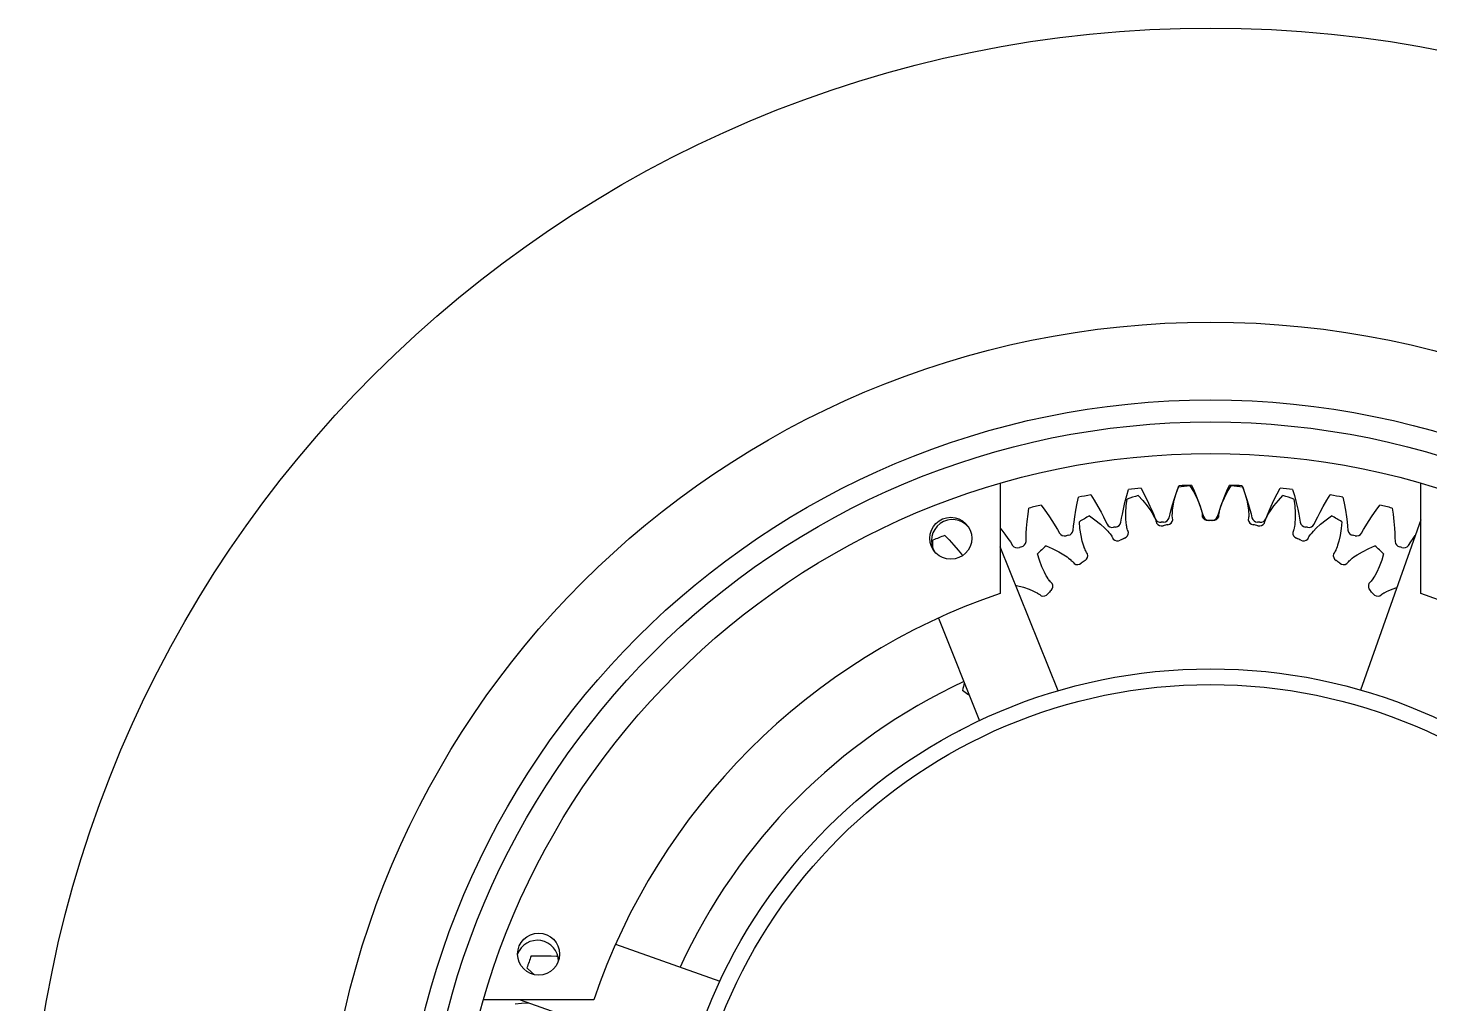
# Model space of a CAD drawing. Extents: x -3282 to 4846, y -1718 to 1845.
# Drawn here: x -1268.1 to -1001.3, y -1454.1 to -1268.3 of the extents above; entities that cross this region are included whole.
import ezdxf

# ---------------------------------------------------------------- set-up
doc = ezdxf.new("R2010")
doc.units = 0
doc.layers.get('0').update_dxf_attribs({"linetype": 'CONTINUOUS'})

msp = doc.modelspace()

# ---------------------------------------------------------------- linework, layer by layer
at = {"color": 1}
for p, q in [((-1083.093608, -1354.95305), (-1083.093608, -1375.910691)), ((-1003.093608, -1375.910691), (-1003.093608, -1354.95305)), ((-1068.4909, -1358.754484), (-1068.243023, -1357.592706)), ((-1065.869325, -1357.174159), (-1065.239045, -1358.181095)), ((-1059.389247, -1358.630989), (-1059.044876, -1357.310561)), ((-1059.044876, -1357.310561), (-1058.716561, -1356.168903)), ((-1056.87256, -1357.298949), (-1055.99391, -1358.233989)), ((-1056.319449, -1355.916957), (-1055.760944, -1356.965406)), ((-1055.760944, -1356.965406), (-1055.149579, -1358.185353)), ((-1049.993186, -1358.188295), (-1049.631231, -1356.88156)), ((-1049.95678, -1357.822266), (-1049.521138, -1356.529076)), ((-1049.631231, -1356.88156), (-1049.208859, -1355.669978)), ((-1049.521138, -1356.529076), (-1049.113985, -1355.413102)), ((-1047.011065, -1355.438981), (-1046.34602, -1356.53627)), ((-1046.705138, -1355.328983), (-1046.22113, -1356.413837)), ((-1046.34602, -1356.53627), (-1045.72029, -1357.739196)), ((-1046.22113, -1356.413837), (-1045.696353, -1357.67346)), ((-1045.72029, -1357.739196), (-1045.272593, -1358.777155)), ((-1045.696353, -1357.67346), (-1045.240651, -1358.857788)), ((-1040.946564, -1358.857785), (-1040.490875, -1357.673488)), ((-1040.914623, -1358.777155), (-1040.466926, -1357.739196)), ((-1040.490875, -1357.673488), (-1039.966087, -1356.413837)), ((-1040.466926, -1357.739196), (-1039.841196, -1356.53627)), ((-1039.966087, -1356.413837), (-1039.482079, -1355.328983)), ((-1039.841196, -1356.53627), (-1039.176151, -1355.43898)), ((-1037.073231, -1355.413102), (-1036.666078, -1356.529076)), ((-1036.978357, -1355.669979), (-1036.555985, -1356.88156)), ((-1036.666078, -1356.529076), (-1036.230446, -1357.822237)), ((-1036.555985, -1356.88156), (-1036.194031, -1358.188295)), ((-1031.037651, -1358.185381), (-1030.426272, -1356.965406)), ((-1030.426272, -1356.965406), (-1029.867767, -1355.916957)), ((-1030.193306, -1358.233989), (-1029.314655, -1357.298948)), ((-1027.470656, -1356.168903), (-1027.14234, -1357.310561)), ((-1027.14234, -1357.310561), (-1026.797976, -1358.63096)), ((-1020.948171, -1358.181095), (-1020.317891, -1357.174159)), ((-1017.944193, -1357.592706), (-1017.696316, -1358.754484)), ((-1077.813192, -1360.853812), (-1077.64696, -1359.677572)), ((-1075.308241, -1359.094464), (-1074.609256, -1360.054981)), ((-1074.609256, -1360.054981), (-1073.834056, -1361.17797)), ((-1068.941827, -1361.348879), (-1068.742325, -1360.095719)), ((-1068.742325, -1360.095719), (-1068.4909, -1358.754484)), ((-1065.239045, -1358.181095), (-1064.54407, -1359.355424)), ((-1064.54407, -1359.355424), (-1063.927976, -1360.464805)), ((-1059.870441, -1360.814775), (-1059.67568, -1359.86718)), ((-1059.67568, -1359.86718), (-1059.389247, -1358.630989)), ((-1059.2179, -1360.608201), (-1059.135541, -1359.254767)), ((-1059.135541, -1359.254767), (-1058.9743, -1357.981844)), ((-1055.99391, -1358.233989), (-1055.131751, -1359.280531)), ((-1055.149579, -1358.185353), (-1054.612372, -1359.335009)), ((-1055.131751, -1359.280531), (-1054.478033, -1360.202727)), ((-1054.612372, -1359.335009), (-1054.224853, -1360.2214)), ((-1054.478033, -1360.202727), (-1054.080101, -1360.85092)), ((-1054.224854, -1360.221398), (-1053.910831, -1360.983842)), ((-1050.793988, -1360.765892), (-1050.589133, -1359.967164)), ((-1050.589134, -1359.967166), (-1050.328747, -1359.035465)), ((-1050.347901, -1360.451367), (-1050.315181, -1360.05066)), ((-1050.328747, -1359.035465), (-1049.95678, -1357.822266)), ((-1050.315181, -1360.050664), (-1050.215296, -1359.296654)), ((-1050.215296, -1359.296654), (-1049.993186, -1358.188295)), ((-1045.272593, -1358.777155), (-1045.018123, -1359.493918)), ((-1045.240651, -1358.857788), (-1044.915906, -1359.769053)), ((-1045.018123, -1359.493919), (-1044.925057, -1359.800578)), ((-1044.925057, -1359.800578), (-1044.827068, -1360.167381)), ((-1044.915907, -1359.76905), (-1044.655835, -1360.551543)), ((-1044.827068, -1360.167381), (-1044.824856, -1360.176413)), ((-1044.824856, -1360.176413), (-1044.774091, -1360.397428)), ((-1044.774091, -1360.397428), (-1044.758952, -1360.469853)), ((-1041.531381, -1360.551543), (-1041.271309, -1359.76905)), ((-1041.455216, -1360.610022), (-1041.413124, -1360.397423)), ((-1041.413124, -1360.397423), (-1041.390654, -1360.296023)), ((-1041.390654, -1360.296023), (-1041.362361, -1360.176415)), ((-1041.362361, -1360.176415), (-1041.304206, -1359.950993)), ((-1041.304206, -1359.950993), (-1041.284409, -1359.879064)), ((-1041.284409, -1359.879064), (-1041.169092, -1359.493917)), ((-1041.27131, -1359.769053), (-1040.946564, -1358.857785)), ((-1041.169094, -1359.493921), (-1040.914623, -1358.777155)), ((-1036.230446, -1357.822237), (-1035.858469, -1359.035468)), ((-1036.194031, -1358.188295), (-1035.971921, -1359.296654)), ((-1035.971921, -1359.296654), (-1035.872035, -1360.050662)), ((-1035.872035, -1360.050662), (-1035.844761, -1360.36997)), ((-1035.858469, -1359.035468), (-1035.598082, -1359.967166)), ((-1035.844761, -1360.36997), (-1035.825175, -1360.74913)), ((-1035.598083, -1359.967164), (-1035.393228, -1360.765892)), ((-1032.276385, -1360.983843), (-1031.962363, -1360.221398)), ((-1032.107117, -1360.850922), (-1031.709183, -1360.202727)), ((-1031.962364, -1360.2214), (-1031.574842, -1359.335005)), ((-1031.709183, -1360.202727), (-1031.055465, -1359.280531)), ((-1031.574842, -1359.335005), (-1031.037651, -1358.185381)), ((-1031.055465, -1359.280531), (-1030.193306, -1358.233989)), ((-1027.212916, -1357.981846), (-1027.051675, -1359.254767)), ((-1027.051675, -1359.254767), (-1026.969316, -1360.608201)), ((-1026.797976, -1358.63096), (-1026.511536, -1359.867184)), ((-1026.511536, -1359.867184), (-1026.316775, -1360.814776)), ((-1022.259239, -1360.464802), (-1021.643162, -1359.35545)), ((-1021.643162, -1359.35545), (-1020.948171, -1358.181095)), ((-1017.696316, -1358.754484), (-1017.444897, -1360.095688)), ((-1017.444897, -1360.095688), (-1017.245389, -1361.348882)), ((-1012.353177, -1361.177996), (-1011.577961, -1360.054981)), ((-1011.577961, -1360.054981), (-1010.878975, -1359.094464)), ((-1008.540257, -1359.677572), (-1008.374025, -1360.853812)), ((-1078.082044, -1363.473341), (-1077.970444, -1362.209317)), ((-1077.970444, -1362.209317), (-1077.813192, -1360.853812)), ((-1073.834056, -1361.17797), (-1073.142077, -1362.241673)), ((-1073.142077, -1362.241673), (-1072.634966, -1363.065506)), ((-1072.634967, -1363.065504), (-1072.217889, -1363.776825)), ((-1069.161712, -1363.127215), (-1069.070012, -1362.307749)), ((-1069.070013, -1362.307751), (-1068.941827, -1361.348879)), ((-1067.938742, -1363.55217), (-1068.04568, -1362.273541)), ((-1066.13185, -1361.168592), (-1065.077994, -1361.900517)), ((-1065.077994, -1361.900517), (-1064.017087, -1362.744937)), ((-1064.017087, -1362.744937), (-1063.185919, -1363.511065)), ((-1063.927976, -1360.464805), (-1063.479569, -1361.322005)), ((-1063.47957, -1361.322003), (-1063.113127, -1362.060685)), ((-1063.113127, -1362.060685), (-1062.78439, -1362.758816)), ((-1060.142652, -1362.387549), (-1060.01908, -1361.625846)), ((-1060.01908, -1361.625846), (-1059.87044, -1360.814773)), ((-1059.204716, -1361.738519), (-1059.2179, -1360.608201)), ((-1059.145651, -1362.49682), (-1059.204716, -1361.738519)), ((-1059.094345, -1362.895569), (-1059.145652, -1362.496816)), ((-1059.083175, -1362.969331), (-1059.094345, -1362.895569)), ((-1059.044614, -1363.198918), (-1059.083175, -1362.969331)), ((-1054.080101, -1360.85092), (-1053.92531, -1361.131529)), ((-1053.92531, -1361.131529), (-1053.753199, -1361.469943)), ((-1053.910831, -1360.983842), (-1053.631594, -1361.703204)), ((-1053.753199, -1361.469943), (-1053.749158, -1361.478318)), ((-1053.749158, -1361.478318), (-1053.653551, -1361.683948)), ((-1053.653551, -1361.683948), (-1053.623684, -1361.751644)), ((-1053.623684, -1361.751644), (-1053.531588, -1361.974949)), ((-1053.531588, -1361.974949), (-1053.47177, -1362.138103)), ((-1053.47177, -1362.138103), (-1053.445592, -1362.218017)), ((-1053.445594, -1362.21801), (-1053.358169, -1362.555508)), ((-1050.970394, -1361.51712), (-1050.793988, -1360.765892)), ((-1050.36603, -1360.985159), (-1050.365133, -1360.881304)), ((-1050.363, -1361.201864), (-1050.36603, -1360.985159)), ((-1050.365133, -1360.881304), (-1050.362326, -1360.758427)), ((-1050.362673, -1361.212165), (-1050.363, -1361.201864)), ((-1050.34986, -1361.444731), (-1050.362673, -1361.212165)), ((-1050.362326, -1360.758427), (-1050.35231, -1360.525839)), ((-1050.35231, -1360.525839), (-1050.347901, -1360.451367)), ((-1050.338786, -1361.557638), (-1050.34986, -1361.444731)), ((-1050.28138, -1361.901516), (-1050.338786, -1361.557638)), ((-1044.758952, -1360.469853), (-1044.715295, -1360.707427)), ((-1044.715295, -1360.707427), (-1044.690706, -1360.879453)), ((-1044.690706, -1360.879453), (-1044.681716, -1360.963063)), ((-1044.681716, -1360.963056), (-1044.666371, -1361.311355)), ((-1044.655835, -1360.551543), (-1044.427458, -1361.28863)), ((-1041.75976, -1361.288636), (-1041.531381, -1360.551543)), ((-1041.520845, -1361.311355), (-1041.5055, -1360.963056)), ((-1041.5055, -1360.963056), (-1041.492857, -1360.850314)), ((-1041.492857, -1360.850314), (-1041.457037, -1360.620166)), ((-1041.457037, -1360.620166), (-1041.455216, -1360.610022)), ((-1035.84843, -1361.557638), (-1035.905836, -1361.901516)), ((-1035.839842, -1361.473992), (-1035.848431, -1361.557645)), ((-1035.828127, -1361.300613), (-1035.839842, -1361.473992)), ((-1035.821436, -1361.059155), (-1035.828127, -1361.300613)), ((-1035.825175, -1360.74913), (-1035.82489, -1360.758425)), ((-1035.82489, -1360.758425), (-1035.821186, -1360.985164)), ((-1035.821186, -1360.985164), (-1035.821436, -1361.059155)), ((-1035.393228, -1360.765892), (-1035.216824, -1361.517115)), ((-1032.829047, -1362.555508), (-1032.741622, -1362.21801)), ((-1032.741622, -1362.21801), (-1032.705815, -1362.11036)), ((-1032.705815, -1362.11036), (-1032.622928, -1361.892689)), ((-1032.622928, -1361.892689), (-1032.619037, -1361.883146)), ((-1032.619037, -1361.883146), (-1032.533663, -1361.683944)), ((-1032.555625, -1361.703209), (-1032.276385, -1360.983843)), ((-1032.533663, -1361.683944), (-1032.490602, -1361.589432)), ((-1032.490602, -1361.589432), (-1032.438059, -1361.47832)), ((-1032.438059, -1361.47832), (-1032.334307, -1361.269915)), ((-1032.334307, -1361.269915), (-1032.299988, -1361.203674)), ((-1032.299988, -1361.203674), (-1032.107115, -1360.850919)), ((-1027.081274, -1362.814819), (-1027.140948, -1363.189765)), ((-1027.041565, -1362.496818), (-1027.081274, -1362.814819)), ((-1026.9825, -1361.738519), (-1027.041565, -1362.496817)), ((-1026.969316, -1360.608201), (-1026.9825, -1361.738519)), ((-1026.316776, -1360.814773), (-1026.168137, -1361.625845)), ((-1026.168137, -1361.625845), (-1026.044565, -1362.387544)), ((-1023.402829, -1362.758821), (-1023.07409, -1362.060686)), ((-1023.07409, -1362.060686), (-1022.707647, -1361.322003)), ((-1023.001297, -1363.511065), (-1022.170129, -1362.744937)), ((-1022.707648, -1361.322005), (-1022.259239, -1360.464802)), ((-1022.170129, -1362.744937), (-1021.109222, -1361.900517)), ((-1021.109222, -1361.900517), (-1020.055365, -1361.168591)), ((-1018.141536, -1362.273542), (-1018.248475, -1363.55217)), ((-1017.245389, -1361.348882), (-1017.117204, -1362.307752)), ((-1017.117204, -1362.307749), (-1017.025504, -1363.127214)), ((-1003.093608, -1361.897527), (-1014.575423, -1394.355709)), ((-1013.969327, -1363.776825), (-1013.552249, -1363.065504)), ((-1013.55225, -1363.065506), (-1013.045138, -1362.24167)), ((-1013.045138, -1362.24167), (-1012.353177, -1361.177996)), ((-1008.374025, -1360.853812), (-1008.216776, -1362.209287)), ((-1008.216776, -1362.209287), (-1008.105172, -1363.473345)), ((-1093.670011, -1364.883777), (-1092.844151, -1365.737667)), ((-1092.844151, -1365.737667), (-1091.920205, -1366.74184)), ((-1083.093608, -1363.494724), (-1082.974278, -1363.644114)), ((-1082.974278, -1363.644114), (-1082.209784, -1364.656955)), ((-1082.209784, -1364.656955), (-1081.646441, -1365.443407)), ((-1081.646443, -1365.443405), (-1081.180761, -1366.1239)), ((-1078.193705, -1366.034172), (-1078.177343, -1365.262684)), ((-1078.177343, -1365.262684), (-1078.14303, -1364.438818)), ((-1078.14303, -1364.43882), (-1078.082044, -1363.473341)), ((-1072.217889, -1363.776825), (-1071.841254, -1364.450323)), ((-1069.23185, -1363.895682), (-1069.161712, -1363.127215)), ((-1067.737906, -1364.893153), (-1067.938742, -1363.55217)), ((-1067.490003, -1365.99603), (-1067.737906, -1364.893153)), ((-1063.185919, -1363.511065), (-1062.661916, -1364.062359)), ((-1062.661916, -1364.062359), (-1062.452165, -1364.304653)), ((-1062.452165, -1364.304653), (-1062.213456, -1364.599888)), ((-1062.213456, -1364.599888), (-1062.207762, -1364.60724)), ((-1062.207762, -1364.60724), (-1062.071491, -1364.788499)), ((-1062.071491, -1364.788499), (-1062.028202, -1364.848505)), ((-1062.028202, -1364.848505), (-1061.891691, -1365.047783)), ((-1061.891691, -1365.047783), (-1061.799258, -1365.194935)), ((-1061.799258, -1365.194935), (-1061.757037, -1365.26766)), ((-1061.757041, -1365.267654), (-1061.601356, -1365.579599)), ((-1059.021812, -1363.319693), (-1059.044614, -1363.198918)), ((-1059.001097, -1363.421466), (-1059.021812, -1363.319693)), ((-1058.953078, -1363.632805), (-1059.001097, -1363.421466)), ((-1058.950616, -1363.642813), (-1058.953078, -1363.632805)), ((-1058.88973, -1363.867633), (-1058.950616, -1363.642813)), ((-1058.855423, -1363.97577), (-1058.88973, -1363.867633)), ((-1058.727775, -1364.300199), (-1058.855423, -1363.97577)), ((-1027.331794, -1363.97577), (-1027.459441, -1364.300199)), ((-1027.306002, -1363.895738), (-1027.331796, -1363.975777)), ((-1027.258496, -1363.728583), (-1027.306002, -1363.895738)), ((-1027.201748, -1363.493793), (-1027.258496, -1363.728583)), ((-1027.18612, -1363.421471), (-1027.201748, -1363.493793)), ((-1027.142602, -1363.198916), (-1027.18612, -1363.421471)), ((-1027.140948, -1363.189765), (-1027.142602, -1363.198916)), ((-1024.58586, -1365.579599), (-1024.430176, -1365.267654)), ((-1024.430176, -1365.267654), (-1024.37277, -1365.169801)), ((-1024.37277, -1365.169801), (-1024.246437, -1364.97412)), ((-1024.246437, -1364.97412), (-1024.240647, -1364.965594)), ((-1024.240647, -1364.965594), (-1024.115723, -1364.788495)), ((-1024.115723, -1364.788495), (-1024.053952, -1364.705001)), ((-1024.053952, -1364.705001), (-1023.979456, -1364.607242)), ((-1023.979456, -1364.607242), (-1023.834641, -1364.424962)), ((-1023.834641, -1364.424962), (-1023.7873, -1364.367304)), ((-1023.7873, -1364.367304), (-1023.525299, -1364.062358)), ((-1023.525302, -1364.062361), (-1023.001297, -1363.511065)), ((-1018.44931, -1364.893153), (-1018.697213, -1365.99603)), ((-1018.248475, -1363.55217), (-1018.44931, -1364.893153)), ((-1017.025504, -1363.127214), (-1016.955367, -1363.895677)), ((-1014.345965, -1364.450328), (-1013.969327, -1363.776825)), ((-1008.105172, -1363.473345), (-1008.044186, -1364.43882)), ((-1008.044186, -1364.438818), (-1008.009873, -1365.262683)), ((-1008.009873, -1365.262683), (-1007.993512, -1366.034167)), ((-1005.006455, -1366.1239), (-1004.540774, -1365.443405)), ((-1004.540775, -1365.443407), (-1004.159788, -1364.911532)), ((-1095.90573, -1366.974625), (-1095.904817, -1365.786698)), ((-1095.895518, -1367.397734), (-1095.90573, -1366.974625)), ((-1091.920205, -1366.74184), (-1091.086921, -1367.698886)), ((-1091.086921, -1367.698886), (-1090.470091, -1368.444125)), ((-1072.086689, -1394.499767), (-1083.093608, -1367.081241)), ((-1081.180761, -1366.1239), (-1080.758062, -1366.769485)), ((-1075.656091, -1369.585954), (-1076.026534, -1368.357499)), ((-1074.384257, -1366.878788), (-1073.201255, -1367.37561)), ((-1073.201255, -1367.37561), (-1071.987967, -1367.981003)), ((-1071.987967, -1367.981003), (-1071.015675, -1368.55758)), ((-1067.27457, -1366.725479), (-1067.490003, -1365.99603)), ((-1067.141481, -1367.104847), (-1067.274571, -1366.725475)), ((-1067.115218, -1367.174675), (-1067.141481, -1367.104847)), ((-1067.029766, -1367.391228), (-1067.115218, -1367.174675)), ((-1066.982352, -1367.504623), (-1067.029766, -1367.391228)), ((-1066.94093, -1367.599865), (-1066.982352, -1367.504623)), ((-1066.85002, -1367.796602), (-1066.94093, -1367.599865)), ((-1066.845531, -1367.805879), (-1066.85002, -1367.796602)), ((-1066.739233, -1368.013127), (-1066.845531, -1367.805879)), ((-1066.683193, -1368.111769), (-1066.739233, -1368.013127)), ((-1066.490882, -1368.402569), (-1066.683193, -1368.111769)), ((-1019.504024, -1368.111769), (-1019.696334, -1368.402569)), ((-1019.462156, -1368.038848), (-1019.504027, -1368.111775)), ((-1019.380935, -1367.885223), (-1019.462156, -1368.038848)), ((-1019.276611, -1367.667362), (-1019.380935, -1367.885223)), ((-1019.246288, -1367.599869), (-1019.276611, -1367.667362)), ((-1019.157449, -1367.391226), (-1019.246288, -1367.599869)), ((-1019.153929, -1367.382619), (-1019.157449, -1367.391226)), ((-1019.017603, -1367.028273), (-1019.153929, -1367.382619)), ((-1018.912645, -1366.725477), (-1019.017603, -1367.028273)), ((-1018.697213, -1365.99603), (-1018.912645, -1366.725477)), ((-1015.171541, -1368.55758), (-1014.199249, -1367.981003)), ((-1014.199249, -1367.981003), (-1012.985961, -1367.37561)), ((-1012.985961, -1367.37561), (-1011.802957, -1366.878788)), ((-1010.160683, -1368.3575), (-1010.531126, -1369.585954)), ((-1005.429157, -1366.769489), (-1005.006455, -1366.1239)), ((-1090.470092, -1368.444123), (-1090.250417, -1368.721434)), ((-1075.180838, -1370.855877), (-1075.656091, -1369.585954)), ((-1074.709052, -1371.883111), (-1075.180838, -1370.855877)), ((-1071.015675, -1368.55758), (-1070.388502, -1368.98788)), ((-1070.388502, -1368.98788), (-1070.132959, -1369.18127)), ((-1070.132959, -1369.18127), (-1069.838083, -1369.420423)), ((-1069.838083, -1369.420423), (-1069.830985, -1369.42643)), ((-1069.830985, -1369.42643), (-1069.660006, -1369.575396)), ((-1069.660006, -1369.575396), (-1069.605188, -1369.625091)), ((-1069.605188, -1369.625091), (-1069.430227, -1369.791631)), ((-1069.430227, -1369.791631), (-1069.309219, -1369.91635)), ((-1069.309219, -1369.91635), (-1069.252801, -1369.978707)), ((-1069.252806, -1369.978702), (-1069.035666, -1370.251462)), ((-1017.15155, -1370.251462), (-1016.934411, -1369.978702)), ((-1016.934411, -1369.978702), (-1016.857914, -1369.894923)), ((-1016.857914, -1369.894923), (-1016.693658, -1369.729784)), ((-1016.693658, -1369.729784), (-1016.686222, -1369.722648)), ((-1016.686222, -1369.722648), (-1016.527207, -1369.575392)), ((-1016.527207, -1369.575392), (-1016.449426, -1369.506566)), ((-1016.449426, -1369.506566), (-1016.356233, -1369.426431)), ((-1016.356233, -1369.426431), (-1016.176685, -1369.278243)), ((-1016.176685, -1369.278243), (-1016.11839, -1369.231688)), ((-1016.11839, -1369.231688), (-1015.798713, -1368.987879)), ((-1015.798717, -1368.987882), (-1015.171541, -1368.55758)), ((-1011.006378, -1370.855877), (-1011.478165, -1371.883111)), ((-1010.531126, -1369.585954), (-1011.006378, -1370.855877)), ((-1074.346665, -1372.551829), (-1074.709052, -1371.883111)), ((-1074.137609, -1372.895237), (-1074.346667, -1372.551826)), ((-1074.097402, -1372.958078), (-1074.137609, -1372.895237)), ((-1073.968794, -1373.152132), (-1074.097402, -1372.958078)), ((-1073.898839, -1373.253192), (-1073.968794, -1373.152132)), ((-1073.83852, -1373.33774), (-1073.898839, -1373.253192)), ((-1073.708693, -1373.511277), (-1073.83852, -1373.33774)), ((-1073.702374, -1373.519418), (-1073.708693, -1373.511277)), ((-1073.555309, -1373.700036), (-1073.702374, -1373.519418)), ((-1073.479984, -1373.784871), (-1073.555309, -1373.700036)), ((-1012.651118, -1373.722249), (-1012.707237, -1373.784876)), ((-1012.539731, -1373.588867), (-1012.651118, -1373.722249)), ((-1012.392391, -1373.397457), (-1012.539731, -1373.588867)), ((-1012.348699, -1373.337744), (-1012.392391, -1373.397457)), ((-1012.218422, -1373.152131), (-1012.348699, -1373.337744)), ((-1012.213189, -1373.144443), (-1012.218422, -1373.152131)), ((-1012.006169, -1372.826184), (-1012.213189, -1373.144443)), ((-1011.84055, -1372.551827), (-1012.006169, -1372.826184)), ((-1011.478165, -1371.883111), (-1011.84055, -1372.551827)), ((-1080.159031, -1374.39135), (-1080.008668, -1374.419981)), ((-1080.008668, -1374.419981), (-1078.696024, -1374.759887)), ((-1078.696024, -1374.759887), (-1077.625102, -1375.121714)), ((-1077.625102, -1375.121714), (-1076.92217, -1375.412214)), ((-1076.92217, -1375.412214), (-1076.632004, -1375.548248)), ((-1076.632004, -1375.548248), (-1076.293849, -1375.720866)), ((-1076.293849, -1375.720866), (-1076.285656, -1375.725267)), ((-1076.285656, -1375.725267), (-1076.087442, -1375.835428)), ((-1076.087442, -1375.835428), (-1076.02349, -1375.87264)), ((-1076.02349, -1375.87264), (-1075.817726, -1375.999164)), ((-1075.817726, -1375.999164), (-1075.673433, -1376.095999)), ((-1075.673433, -1376.095999), (-1075.605282, -1376.145264)), ((-1075.605288, -1376.14526), (-1075.336183, -1376.366914)), ((-1073.231416, -1374.029332), (-1073.479984, -1373.784871)), ((-1012.707232, -1373.784871), (-1012.955801, -1374.029332)), ((-1010.851033, -1376.366914), (-1010.581928, -1376.14526)), ((-1010.581928, -1376.14526), (-1010.489685, -1376.079215)), ((-1010.489685, -1376.079215), (-1010.294684, -1375.951836)), ((-1010.294684, -1375.951836), (-1010.285926, -1375.946402)), ((-1010.285926, -1375.946402), (-1010.09977, -1375.835426)), ((-1010.09977, -1375.835426), (-1010.009379, -1375.784275)), ((-1010.009379, -1375.784275), (-1009.901561, -1375.725267)), ((-1009.901561, -1375.725267), (-1009.695127, -1375.617648)), ((-1009.695127, -1375.617648), (-1009.628427, -1375.58423)), ((-1009.628427, -1375.58423), (-1009.265045, -1375.412213)), ((-1009.265049, -1375.412215), (-1008.562114, -1375.121714)), ((-1008.562114, -1375.121714), (-1007.664245, -1374.818355)), ((-1094.886567, -1380.652711), (-1087.048117, -1400.178499)), ((-1089.243188, -1395.161054), (-1090.264951, -1394.384954)), ((-1088.996938, -1395.323934), (-1089.243188, -1395.161054)), ((-1091.083921, -1402.176947), (-1090.637461, -1401.966676)), ((-1136.401834, -1449.779452), (-1156.276619, -1442.748911)), ((-1172.354226, -1444.952378), (-1171.167054, -1444.910007)), ((-1171.167054, -1444.910007), (-1169.802567, -1444.895305)), ((-1169.802567, -1444.895305), (-1168.533768, -1444.916443)), ((-1168.533768, -1444.916443), (-1167.567207, -1444.956711)), ((-1167.56721, -1444.956711), (-1167.299527, -1444.973623)), ((-1172.296411, -1448.012891), (-1173.178602, -1447.217334)), ((-1171.697411, -1448.52661), (-1172.296411, -1448.012891)), ((-1160.464814, -1453.281897), (-1181.422455, -1453.281897)), ((-1174.477979, -1453.281897), (-1142.019797, -1464.763712)), ((-1175.410651, -1454.086871), (-1174.229326, -1453.961791)), ((-1174.229326, -1453.961791), (-1172.869189, -1453.851943)), ((-1172.869189, -1453.851943), (-1172.866857, -1453.851819))]:
    msp.add_line(p, q, dxfattribs=at)
for centre, radius in [((-1043.093608, -1493.281897), 225), ((-1043.093608, -1493.281897), 169), ((-1043.093608, -1493.281897), 154.196077), ((-1043.093608, -1493.281897), 150), ((-1043.093608, -1493.281897), 144), ((-1092.518911, -1365.429829), 4), ((-1043.093608, -1493.281897), 103), ((-1043.093608, -1493.281897), 100), ((-1170.945677, -1444.599223), 4)]:
    msp.add_circle(centre, radius, dxfattribs=at)
for centre, radius, start, end in [((-1043.093639, -1493.28172), 138, 99.499628, 100.500372), ((-1043.094545, -1403.279013), 48, 106.680946, 109.319054), ((-1043.093627, -1493.281719), 138, 95.499628, 96.500372), ((-1043.093925, -1403.278881), 48, 94.680946, 97.319054), ((-1043.093614, -1493.281718), 138, 91.499628, 92.500372), ((-1043.093602, -1493.281718), 138, 87.499628, 88.500372), ((-1043.093291, -1403.278881), 48, 82.680946, 85.319054), ((-1043.093589, -1493.281719), 138, 83.499628, 84.500372), ((-1043.092671, -1403.279013), 48, 70.680946, 73.319054), ((-1043.093577, -1493.28172), 138, 79.499628, 80.500372), ((-1043.093652, -1493.281723), 138, 103.499628, 104.500372), ((-1043.093565, -1493.281723), 138, 75.499628, 76.500372), ((-1092.198185, -1365.87552), 4, 39.809971, 211.972818), ((-1043.095125, -1403.279271), 48, 118.680946, 121.319054), ((-1061.788574, -1362.235389), 1.125, 207.727634, 281.261213), ((-1061.244167, -1362.158878), 1.125, 274.7388, 348.272087), ((-1052.601691, -1361.250517), 1.125, 203.727634, 277.261213), ((-1052.412683, -1361.945851), 1.125, 212.814253, 285.619877), ((-1043.093608, -1493.281897), 131.25, 93.907943, 94.092057), ((-1043.093608, -1403.281897), 41.25, 101.374728, 102.625272), ((-1052.053274, -1361.212168), 1.125, 270.7388, 344.272087), ((-1051.393094, -1361.729131), 1.125, 278.380123, 351.185747), ((-1043.614792, -1360.911598), 1.125, 200.814253, 273.619877), ((-1043.368487, -1360.908889), 1.125, 199.727634, 273.261213), ((-1043.093608, -1403.281897), 41.25, 89.374728, 90.625272), ((-1043.093608, -1493.281897), 131.25, 89.907943, 90.092057), ((-1042.81873, -1360.908889), 1.125, 266.7388, 340.272087), ((-1042.572425, -1360.911598), 1.125, 266.380123, 339.185747), ((-1034.794122, -1361.729131), 1.125, 188.814253, 261.619877), ((-1034.133943, -1361.212168), 1.125, 195.727634, 269.261213), ((-1043.093608, -1403.281897), 41.25, 77.374728, 78.625272), ((-1043.093608, -1493.281897), 131.25, 85.907943, 86.092057), ((-1033.774533, -1361.945851), 1.125, 254.380123, 327.185747), ((-1033.585525, -1361.250517), 1.125, 262.7388, 336.272087), ((-1024.943049, -1362.158878), 1.125, 191.727634, 265.261213), ((-1024.398643, -1362.235389), 1.125, 258.7388, 332.272087), ((-1043.092092, -1403.279271), 48, 58.680946, 61.319054), ((-1043.093675, -1493.281731), 138, 111.499628, 112.500372), ((-1070.884376, -1363.858707), 1.125, 211.727634, 285.261213), ((-1043.093608, -1493.281897), 131.25, 101.907943, 102.092057), ((-1070.346633, -1363.744406), 1.125, 278.7388, 352.272087), ((-1060.803286, -1364.786687), 1.125, 224.814253, 297.619877), ((-1043.093608, -1493.281897), 131.25, 97.907943, 98.092057), ((-1043.093608, -1403.281897), 41.25, 113.374728, 114.625272), ((-1059.851037, -1364.362719), 1.125, 290.380123, 3.185747), ((-1026.33618, -1364.362719), 1.125, 176.814253, 249.619877), ((-1043.093608, -1403.281897), 41.25, 65.374728, 66.625272), ((-1025.38393, -1364.786687), 1.125, 242.380123, 315.185747), ((-1043.093608, -1493.281897), 131.25, 81.907943, 82.092057), ((-1015.840584, -1363.744406), 1.125, 187.727634, 261.261213), ((-1043.093608, -1493.281897), 131.25, 77.907943, 78.092057), ((-1015.30284, -1363.858707), 1.125, 254.7388, 328.272087), ((-1079.844784, -1366.112561), 1.125, 215.727634, 289.261213), ((-1043.093608, -1493.281897), 131.25, 105.907943, 106.092057), ((-1079.316324, -1365.961028), 1.125, 282.7388, 356.272087), ((-1043.095637, -1403.279644), 48, 130.680946, 133.319054), ((-1067.576599, -1368.697261), 1.125, 302.380123, 15.185747), ((-1018.610617, -1368.697261), 1.125, 164.814253, 237.619877), ((-1043.091579, -1403.279644), 48, 46.680946, 49.319054), ((-1006.870892, -1365.961028), 1.125, 183.727634, 257.261213), ((-1043.093608, -1493.281897), 131.25, 73.907943, 74.092057), ((-1006.342432, -1366.112561), 1.125, 250.7388, 324.272087), ((-1068.419891, -1369.309949), 1.125, 236.814253, 309.619877), ((-1043.093608, -1403.281897), 41.25, 125.374728, 126.625272), ((-1043.093608, -1403.281897), 41.25, 53.374728, 54.625272), ((-1017.767325, -1369.309949), 1.125, 230.380123, 303.185747), ((-1043.093608, -1493.281897), 124, 108.819063, 161.180937), ((-1074.929617, -1375.317948), 1.125, 248.814253, 321.619877), ((-1043.093608, -1403.281897), 41.25, 137.374728, 138.625272), ((-1074.232137, -1374.543319), 1.125, 314.380123, 27.185747), ((-1011.955079, -1374.543319), 1.125, 152.814253, 225.619877), ((-1043.093608, -1403.281897), 41.25, 41.374728, 42.625272), ((-1011.2576, -1375.317948), 1.125, 218.380123, 291.185747), ((-1043.093608, -1493.281897), 124, 18.819063, 71.180937), ((-1043.093608, -1493.281897), 111, 115.0271, 155.402314), ((-1043.096575, -1403.281267), 48, 167.529333, 169.319054), ((-1043.096641, -1403.281897), 48, 178.680946, 178.715127), ((-1171.17454, -1445.964678), 4, 0.463829, 160.471257), ((-1043.093777, -1493.281836), 138, 159.499628, 160.500372)]:
    msp.add_arc(centre, radius, start, end, dxfattribs=at)

doc.saveas('drawing.dxf')
